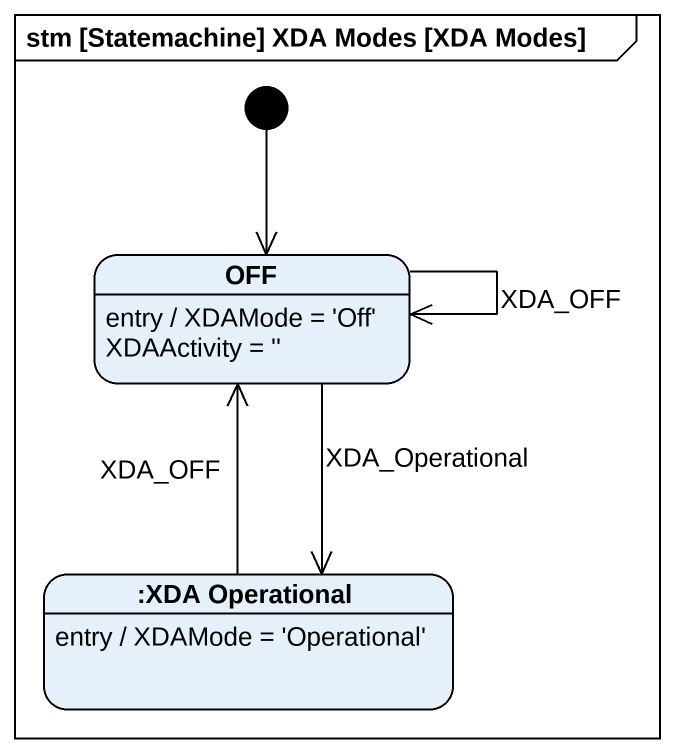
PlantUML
@startuml
mainframe stm [Statemachine] XDA Modes [XDA Modes]
hide empty description
state OFF
OFF : entry / XDAMode = 'Off' XDAActivity = ''
state ":XDA Operational" as XDA_Operational
XDA_Operational : entry / XDAMode = 'Operational'
[*] --> OFF
OFF --> OFF : XDA_OFF
OFF --> XDA_Operational : XDA_Operational
XDA_Operational -up-> OFF : XDA_OFF
@enduml
